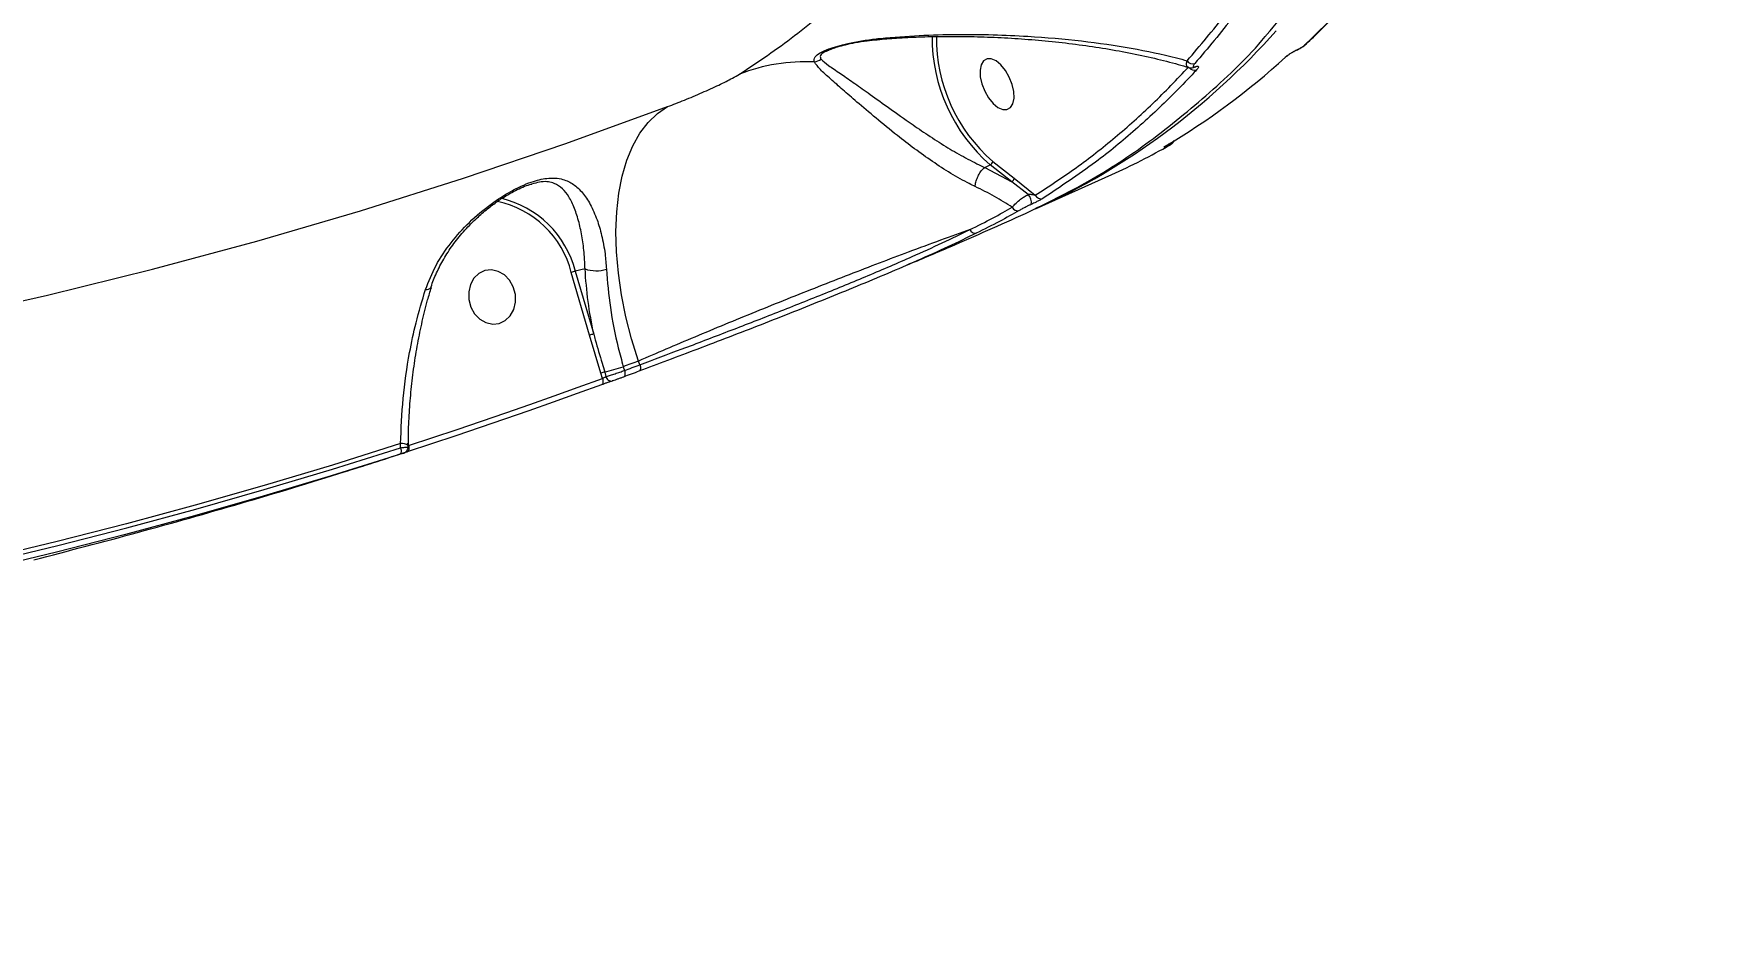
# Model space of a CAD drawing. Header units: millimetres. Extents: x -8422 to 28150, y -6982 to 5510.
# Drawn here: x 20995.6 to 21274.4, y 600.8 to 747.6 of the extents above; entities that cross this region are included whole.
import ezdxf

# ---------------------------------------------------------------- set-up
doc = ezdxf.new("R2010")
doc.units = ezdxf.units.MM
for name, color, linetype in [('DIKOM_ОБЪЕКТ', 7, 'Continuous'), ('DIKOM_РАЗМЕР_ЗОНА', 7, 'Continuous'), ('DIKOM_РАЗМЕР_ОБЪЕКТА', 7, 'Continuous')]:
    doc.layers.add(name, color=color, linetype=linetype)
doc.styles.add('style1', font='arial.ttf', dxfattribs={"width": 0.8})
doc.dimstyles.new('1-50', dxfattribs={"dimtxt": 300, "dimasz": 200, "dimexe": 100, "dimexo": 0, "dimgap": 100, "dimtad": 1, "dimdec": 0, "dimtxsty": 'style1', "dimcen": 0, "dimclrd": 7, "dimclre": 7, "dimadec": 1, "dimazin": 2, "dimtfac": 1, "dimtdec": 0, "dimtmove": 1, "dimatfit": 3, "dimfxl": 0, "dimlwd": 25, "dimlwe": 18, "dimarcsym": 0})

# ---------------------------------------------------------------- blocks, each defined once
blk = doc.blocks.new('*D15')
at = {"layer": 'Defpoints', "color": 0, "transparency": 16777216}
for p in [(19380.28, 3651.45), (27070.13, 3651.45), (15204.41, -3115.19)]:
    blk.add_point(p, dxfattribs=at)
at = {"layer": 'DIKOM_РАЗМЕР_ОБЪЕКТА', "color": 7, "lineweight": 18, "transparency": 16777216}
for p, q in [((19380.28, 3651.45), (27170.13, 3651.45)), ((15204.41, -3115.19), (27170.13, -3115.19))]:
    blk.add_line(p, q, dxfattribs=at)
at = {"layer": 'DIKOM_РАЗМЕР_ОБЪЕКТА', "color": 7, "lineweight": 25, "transparency": 16777216}
blk.add_line((27070.13, -2915.19), (27070.13, 3451.45), dxfattribs=at)
at = {"layer": 'DIKOM_РАЗМЕР_ОБЪЕКТА', "color": 7, "transparency": 16777216}
for points in [[(27036.8, 3451.45), (27103.47, 3451.45), (27070.13, 3651.45)], [(27036.8, -2915.19), (27103.47, -2915.19), (27070.13, -3115.19)]]:
    blk.add_solid(points, dxfattribs=at)
at = {"layer": 'DIKOM_РАЗМЕР_ОБЪЕКТА', "color": 0, "transparency": 16777216, "insert": (26816.96, -135.25), "char_height": 300, "attachment_point": 5, "rotation": 90, "style": 'style1'}
blk.add_mtext('6750', dxfattribs=at)
blk = doc.blocks.new('*D16')
at = {"layer": 'Defpoints', "color": 0, "transparency": 16777216}
for p in [(12490, 1387.95), (23986.61, 1004.03), (12490, -5796.5)]:
    blk.add_point(p, dxfattribs=at)
at = {"layer": 'DIKOM_РАЗМЕР_ОБЪЕКТА', "color": 7, "lineweight": 18, "transparency": 16777216}
for p, q in [((12490, 1387.95), (12490, -5896.5)), ((23986.61, 1004.03), (23986.61, -5896.5))]:
    blk.add_line(p, q, dxfattribs=at)
at = {"layer": 'DIKOM_РАЗМЕР_ОБЪЕКТА', "color": 7, "lineweight": 25, "transparency": 16777216}
blk.add_line((23786.61, -5796.5), (12690, -5796.5), dxfattribs=at)
at = {"layer": 'DIKOM_РАЗМЕР_ОБЪЕКТА', "color": 7, "transparency": 16777216}
for points in [[(12690, -5763.17), (12690, -5829.83), (12490, -5796.5)], [(23786.61, -5763.17), (23786.61, -5829.83), (23986.61, -5796.5)]]:
    blk.add_solid(points, dxfattribs=at)
at = {"layer": 'DIKOM_РАЗМЕР_ОБЪЕКТА', "color": 0, "transparency": 16777216, "insert": (18238.3, -5543.33), "char_height": 300, "attachment_point": 5, "style": 'style1'}
blk.add_mtext('11500', dxfattribs=at)
blk = doc.blocks.new('*D14')
at = {"layer": 'Defpoints', "color": 0, "transparency": 16777216}
for p in [(20684.73, 5148.63), (28049.7, 5148.63), (14575.76, -5055.5)]:
    blk.add_point(p, dxfattribs=at)
at = {"layer": 'DIKOM_РАЗМЕР_ЗОНА', "color": 7, "lineweight": 18, "transparency": 16777216}
for p, q in [((20684.73, 5148.63), (28149.7, 5148.63)), ((14575.76, -5055.5), (28149.7, -5055.5))]:
    blk.add_line(p, q, dxfattribs=at)
at = {"layer": 'DIKOM_РАЗМЕР_ЗОНА', "color": 7, "lineweight": 25, "transparency": 16777216}
blk.add_line((28049.7, -4855.5), (28049.7, 4948.63), dxfattribs=at)
at = {"layer": 'DIKOM_РАЗМЕР_ЗОНА', "color": 7, "transparency": 16777216}
for points in [[(28016.36, 4948.63), (28083.03, 4948.63), (28049.7, 5148.63)], [(28016.36, -4855.5), (28083.03, -4855.5), (28049.7, -5055.5)]]:
    blk.add_solid(points, dxfattribs=at)
at = {"layer": 'DIKOM_РАЗМЕР_ЗОНА', "color": 0, "transparency": 16777216, "insert": (27796.52, -63.59), "char_height": 300, "attachment_point": 5, "rotation": 90, "style": 'style1'}
blk.add_mtext('10200', dxfattribs=at)
blk = doc.blocks.new('*D13')
at = {"layer": 'Defpoints', "color": 0, "transparency": 16777216}
for p in [(10490, 1785.06), (25983.09, 460.53), (10490, -6882.5)]:
    blk.add_point(p, dxfattribs=at)
at = {"layer": 'DIKOM_РАЗМЕР_ЗОНА', "color": 7, "lineweight": 18, "transparency": 16777216}
for p, q in [((10490, 1785.06), (10490, -6982.5)), ((25983.09, 460.53), (25983.09, -6982.5))]:
    blk.add_line(p, q, dxfattribs=at)
at = {"layer": 'DIKOM_РАЗМЕР_ЗОНА', "color": 7, "lineweight": 25, "transparency": 16777216}
blk.add_line((25783.09, -6882.5), (10690, -6882.5), dxfattribs=at)
at = {"layer": 'DIKOM_РАЗМЕР_ЗОНА', "color": 7, "transparency": 16777216}
for points in [[(10690, -6849.17), (10690, -6915.83), (10490, -6882.5)], [(25783.09, -6849.17), (25783.09, -6915.83), (25983.09, -6882.5)]]:
    blk.add_solid(points, dxfattribs=at)
at = {"layer": 'DIKOM_РАЗМЕР_ЗОНА', "color": 0, "transparency": 16777216, "insert": (18236.55, -6629.33), "char_height": 300, "attachment_point": 5, "style": 'style1'}
blk.add_mtext('15500', dxfattribs=at)

msp = doc.modelspace()

# ---------------------------------------------------------------- linework, layer by layer
at = {"layer": 'DIKOM_ОБЪЕКТ', "color": 7, "linetype": 'Continuous', "lineweight": 15}
for p, q in [((21126.36, 744.86), (21126.23, 744.81)), ((21203.48, 744.97), (21203.56, 745.01)), ((21182.24, 729.22), (21182.22, 729.21)), ((21152.08, 725.62), (21152.09, 725.62)), ((21152.09, 725.62), (21153, 726.03)), ((21152.09, 725.62), (21156.52, 723.26)), ((21156.52, 723.26), (21153, 726.03)), ((21153.41, 726.61), (21156.93, 723.83)), ((21077.88, 722.96), (21077.52, 722.88)), ((21159.23, 721.17), (21156.52, 723.26)), ((21156.93, 723.83), (21160.41, 721.06)), ((21160.46, 718.78), (21173, 724.43)), ((21087.07, 698.02), (21084.06, 708.34)), ((21086.32, 708.92), (21084.72, 708.53)), ((21084.72, 708.53), (21087.74, 698.21)), ((21088.93, 691.79), (21087.07, 698.02)), ((21089.18, 690.93), (21088.93, 691.79)), ((21089.55, 691.96), (21089.76, 691.22)), ((21092.61, 692.85), (21092.8, 692.21)), ((21095.36, 693.17), (21095.12, 693.78)), ((21057.07, 680.21), (21057.32, 680.29)), ((21055.98, 679.5), (21055.98, 680.19)), ((21057.21, 679.85), (21057.26, 679.9)), ((21057.21, 679.88), (21057.21, 679.89)), ((21057.21, 679.6), (21057.21, 679.88))]:
    msp.add_line(p, q, dxfattribs=at)
at = {"layer": 'DIKOM_ОБЪЕКТ', "color": 7, "linetype": 'Continuous', "lineweight": 15, "flags": 128}
for points in [[(21203.41, 744.92), (21203.43, 744.93), (21203.48, 744.97)], [(21203.49, 744.96), (21203.51, 744.97), (21203.56, 745.01)], [(21204.97, 745.91), (21204.91, 745.86), (21204.77, 745.78)], [(21152.46, 743.48), (21151.89, 743.15), (21151.49, 742.51), (21151.31, 741.61), (21151.35, 740.52), (21151.62, 739.34), (21152.08, 738.15), (21152.71, 737.05), (21153.46, 736.14), (21154.26, 735.49), (21155.04, 735.14), (21155.75, 735.13), (21156.33, 735.46), (21156.73, 736.1), (21156.91, 737), (21156.87, 738.09), (21156.6, 739.27), (21156.13, 740.46), (21155.5, 741.56), (21154.76, 742.47), (21153.96, 743.12), (21153.17, 743.47), (21152.46, 743.48)], [(21201.77, 743.9), (21201.72, 743.85), (21201.58, 743.77)], [(20980.52, 700.69), (20997.86, 704.6), (21015.12, 708.87), (21032.29, 713.51), (21049.35, 718.5), (21066.32, 723.85), (21083.17, 729.56), (21099.91, 735.62)], [(21095.12, 693.78), (21093.98, 697.41), (21093.05, 701.06), (21092.32, 704.68), (21091.8, 708.25), (21091.49, 711.74), (21091.4, 715.1), (21091.53, 718.32), (21091.88, 721.37), (21092.45, 724.2), (21093.22, 726.81), (21094.19, 729.16), (21095.36, 731.23), (21096.71, 733.01), (21098.23, 734.47), (21099.91, 735.62)], [(21067.2, 703.9), (21067.53, 702.66), (21068.15, 701.56), (21069, 700.68), (21070.02, 700.1), (21071.12, 699.85), (21072.2, 699.97), (21073.2, 700.44), (21074.01, 701.22), (21074.59, 702.25), (21074.87, 703.45), (21074.85, 704.72), (21074.51, 705.96), (21073.89, 707.06), (21073.04, 707.94), (21072.02, 708.52), (21070.93, 708.77), (21069.84, 708.65), (21068.85, 708.18), (21068.03, 707.4), (21067.46, 706.37), (21067.17, 705.17), (21067.2, 703.9)], [(21095.12, 693.78), (21094.8, 693.66), (21094.49, 693.55), (21094.18, 693.43), (21093.86, 693.31), (21093.55, 693.2), (21093.24, 693.08), (21092.93, 692.96), (21092.61, 692.85)], [(21092.8, 692.21), (21092.85, 692.03), (21092.88, 691.85), (21092.89, 691.68), (21092.88, 691.52), (21092.84, 691.39), (21092.79, 691.28), (21092.72, 691.2), (21092.63, 691.15)], [(21095.19, 692.1), (21094.87, 691.98), (21094.55, 691.86), (21094.23, 691.74), (21093.91, 691.62), (21093.59, 691.5), (21093.27, 691.38), (21092.95, 691.27), (21092.63, 691.15)], [(21092.8, 692.21), (21093.12, 692.33), (21093.44, 692.45), (21093.76, 692.57), (21094.08, 692.69), (21094.4, 692.81), (21094.72, 692.93), (21095.04, 693.05), (21095.36, 693.17)], [(21095.36, 693.17), (21095.41, 692.98), (21095.44, 692.8), (21095.45, 692.63), (21095.44, 692.48), (21095.4, 692.34), (21095.35, 692.23), (21095.28, 692.15), (21095.19, 692.1)], [(21089.01, 689.86), (21085.04, 688.42), (21081.06, 686.99), (21077.07, 685.58), (21073.08, 684.19), (21069.08, 682.82), (21065.08, 681.47), (21061.07, 680.14), (21057.06, 678.82)], [(21057.26, 679.9), (21061.27, 681.21), (21065.27, 682.54), (21069.27, 683.89), (21073.27, 685.26), (21077.26, 686.65), (21081.24, 688.06), (21085.21, 689.49), (21089.18, 690.93)], [(21089.18, 690.93), (21089.23, 690.75), (21089.26, 690.57), (21089.27, 690.4), (21089.26, 690.24), (21089.23, 690.1), (21089.17, 689.99), (21089.1, 689.91), (21089.01, 689.86)], [(21055.78, 678.42), (21044.57, 674.91), (21033.33, 671.54), (21022.04, 668.33), (21010.71, 665.27), (20999.34, 662.36), (20987.93, 659.61), (20976.48, 657), (20965, 654.55)], [(21055.98, 680.19), (21044.76, 676.67), (21033.5, 673.3), (21022.19, 670.08), (21010.85, 667.02), (20999.47, 664.11), (20988.04, 661.35), (20976.58, 658.74), (20965.09, 656.28)], [(20965.28, 655.65), (20976.75, 658.1), (20988.18, 660.7), (20999.58, 663.45), (21010.94, 666.36), (21022.26, 669.42), (21033.54, 672.63), (21044.78, 675.99), (21055.98, 679.5)], [(21055.98, 679.5), (21056.02, 679.31), (21056.05, 679.13), (21056.05, 678.96), (21056.04, 678.8), (21056, 678.66), (21055.94, 678.55), (21055.87, 678.47), (21055.78, 678.42)], [(21057.26, 679.9), (21057.3, 679.72), (21057.33, 679.53), (21057.33, 679.36), (21057.32, 679.2), (21057.28, 679.06), (21057.22, 678.95), (21057.15, 678.87), (21057.06, 678.82)]]:
    msp.add_lwpolyline(points, dxfattribs=at)
at = {"layer": 'DIKOM_ОБЪЕКТ', "color": 7, "linetype": 'Continuous', "lineweight": 15}
for centre, radius, start, end in [((21101.28, 853.99), 149.74, 313.7243, 332.9447), ((21171.23, 747.02), 27.81, 179.6157, 229.0256), ((21171.05, 746.94), 26.92, 179.4792, 229.0537), ((21111, 826.95), 118.94, 294.5725, 318.4699), ((21122.82, 711.92), 31.09, 87.7329, 110.8864), ((21123.72, 745.55), 2.59, 277.3258, 303.7052), ((21121.75, 830.9), 118.17, 300.5224, 312.4926), ((21186.31, 743.71), 1.06, 211.0385, 288.9406), ((21186.6, 742.65), 1.05, 217.1256, 289.121), ((21186.49, 742.53), 0.461, 289.5311, 312.5588), ((21126.83, 826.87), 112.36, 294.2617, 299.7293), ((21181.98, 729.55), 0.414, 305.0447, 348.756), ((21182, 729.56), 0.416, 305.1545, 349.1884), ((21152.68, 726.69), 0.731, 295.6031, 353.3069), ((21156.2, 723.92), 0.731, 295.6027, 353.323), ((21068.61, 704.44), 15.93, 14.1448, 78.1203), ((21068.75, 704.48), 16.48, 14.1971, 76.9682), ((21158.09, 719.93), 1.68, 346.1895, 47.3168), ((21161.31, 721.44), 0.978, 202.8245, 288.6512), ((21157.49, 719.45), 0.955, 203.4767, 286.8764), ((21150.53, 715.68), 0.905, 198.0504, 278.9132), ((21088.63, 693.6), 15.43, 104.6803, 107.2337), ((21088.14, 714.14), 5.52, 250.737, 287.9048), ((21060.23, 706.49), 0.963, 260.5534, 322.3934), ((21091.61, 683.4), 15.31, 104.6706, 107.2434), ((21093.9, 675.7), 16.84, 104.9945, 107.1654), ((21067.73, 773.4), 84.31, 284.9948, 287.1631), ((21090.65, 691.39), 0.899, 190.7887, 281.0107), ((21056.14, 678.16), 2.04, 58.3155, 94.5151)]:
    msp.add_arc(centre, radius, start, end, dxfattribs=at)
for points, knots in [([(21198.53, 747.48), (21201.31, 750.74), (21206.89, 757.26), (21214.4, 768.44), (21221.28, 780.57), (21227.48, 793.83), (21232.98, 808.19), (21237.73, 823.64), (21241.62, 839.83), (21244.67, 856.7), (21246.9, 874.15), (21248.35, 892.48), (21248.97, 911.64), (21248.75, 931.61), (21247.7, 951.69), (21245.88, 971.78), (21243.36, 991.81), (21240.08, 1012.32), (21236.02, 1033.28), (21231.18, 1054.63), (21225.58, 1076.2), (21219.23, 1097.91), (21212.14, 1119.7), (21204.29, 1141.65), (21195.67, 1163.68), (21186.28, 1185.71), (21176.35, 1207.27), (21165.9, 1228.28), (21155.01, 1248.7), (21143.49, 1268.86), (21131.35, 1288.69), (21118.63, 1308.08), (21106.4, 1325.55), (21098.3, 1336.27), (21094.72, 1341.01)], [0, 0, 0, 0, 0.03105, 0.062272, 0.093518, 0.12474, 0.156869, 0.189024, 0.221153, 0.252375, 0.283621, 0.314844, 0.346973, 0.379128, 0.411257, 0.441355, 0.471474, 0.501572, 0.53248, 0.56341, 0.594318, 0.62554, 0.656786, 0.688008, 0.720137, 0.752293, 0.784422, 0.815644, 0.84689, 0.878112, 0.910241, 0.942397, 0.974526, 1, 1, 1, 1]), ([(21111.74, 740.96), (21114.8, 743), (21120.92, 747.07), (21129.42, 754.48), (21137.45, 762.91), (21144.93, 772.46), (21151.82, 783.09), (21157.98, 794.59), (21163.39, 806.89), (21168.07, 819.91), (21172.09, 833.87), (21175.42, 848.75), (21178.02, 864.53), (21179.83, 880.87), (21180.88, 897.68), (21181.18, 914.91), (21180.74, 932.82), (21179.53, 951.37), (21177.53, 970.52), (21174.8, 989.87), (21171.34, 1009.32), (21167.21, 1028.83), (21162.34, 1048.68), (21156.7, 1068.83), (21150.31, 1089.22), (21143.3, 1109.4), (21135.7, 1129.33), (21127.57, 1148.93), (21118.77, 1168.51), (21109.31, 1188.01), (21099.2, 1207.34), (21089.4, 1224.78), (21080.09, 1240.4), (21074.24, 1249.59), (21071.31, 1254.19)], [0, 0, 0, 0, 0.031178, 0.062381, 0.093559, 0.125644, 0.157755, 0.18984, 0.22102, 0.252224, 0.283405, 0.31549, 0.347601, 0.379686, 0.410889, 0.442116, 0.473319, 0.505426, 0.537559, 0.569665, 0.60092, 0.632198, 0.663452, 0.69561, 0.727794, 0.759952, 0.791284, 0.822641, 0.853973, 0.886209, 0.918471, 0.950707, 0.975331, 1, 1, 1, 1]), ([(21204.97, 745.91), (21205.76, 746.66), (21208.06, 748.85), (21211.74, 752.67), (21215.96, 757.46), (21220.02, 762.52), (21223.9, 767.84), (21227.62, 773.41), (21231.11, 779.14), (21233.52, 783.45), (21234.75, 785.8), (21234.96, 786.18)], [0, 0, 0, 0, 0.068854, 0.199271, 0.329717, 0.4602, 0.590722, 0.721279, 0.851868, 0.975646, 1, 1, 1, 1]), ([(21185.4, 743.16), (21187.53, 745.66), (21191.78, 750.67), (21197.67, 758.99), (21203.22, 767.85), (21206.57, 774.28), (21208.25, 777.5)], [0, 0, 0, 0, 0.249097, 0.498194, 0.749097, 1, 1, 1, 1]), ([(21209.56, 777.12), (21207.89, 773.92), (21204.55, 767.52), (21199, 758.65), (21193.09, 750.28), (21188.8, 745.23), (21186.66, 742.7)], [0, 0, 0, 0, 0.249097, 0.498194, 0.749097, 1, 1, 1, 1]), ([(21134.22, 746.77), (21134.46, 746.79), (21136.85, 747.03), (21141.35, 747.35), (21147.54, 747.53), (21153.49, 747.47), (21160.4, 747.16), (21168.12, 746.49), (21176.29, 745.29), (21181.92, 744.1), (21184.81, 743.32), (21185.4, 743.16)], [0, 0, 0, 0, 0.011519, 0.116998, 0.222979, 0.329241, 0.435102, 0.608326, 0.782004, 0.955283, 1, 1, 1, 1]), ([(21134.42, 746.64), (21135.48, 746.73), (21137.78, 746.93), (21141.36, 747.1), (21145.26, 747.18), (21149.4, 747.16), (21153.74, 747.04), (21158.2, 746.78), (21162.67, 746.4), (21167.12, 745.89), (21171.52, 745.25), (21175.86, 744.48), (21180.01, 743.58), (21183.31, 742.76), (21185.1, 742.21), (21185.68, 742.03)], [0, 0, 0, 0, 0.051674, 0.113115, 0.179077, 0.250596, 0.329505, 0.411766, 0.496703, 0.584419, 0.674597, 0.767486, 0.862465, 0.955412, 1, 1, 1, 1]), ([(21158.79, 718.06), (21162.25, 719.73), (21169.32, 723.15), (21179.43, 729.8), (21189.12, 737.82), (21195.51, 743.8), (21198.43, 747.37), (21198.53, 747.48)], [0, 0, 0, 0, 0.236616, 0.483385, 0.737324, 0.991468, 1, 1, 1, 1]), ([(21124.05, 742.98), (21124.01, 743.25), (21123.95, 743.71), (21124.91, 744.46), (21126.29, 745.07), (21127.89, 745.59), (21130.42, 746.25), (21132.62, 746.55), (21134.22, 746.77)], [0, 0, 0, 0, 0.191457, 0.331244, 0.470483, 0.582375, 0.696924, 1, 1, 1, 1]), ([(21126.23, 744.81), (21126.07, 744.74), (21125.44, 744.48), (21124.88, 743.95), (21125.06, 743.6), (21125.16, 743.4)], [0, 0, 0, 0, 0.127612, 0.488457, 1, 1, 1, 1]), ([(21126.22, 744.83), (21126.26, 744.85), (21126.43, 744.94), (21127.03, 745.17), (21127.94, 745.48), (21129.21, 745.82), (21130.85, 746.17), (21132.61, 746.45), (21133.85, 746.57), (21134.41, 746.62)], [0, 0, 0, 0, 0.029995, 0.142805, 0.259815, 0.426011, 0.609763, 0.820536, 1, 1, 1, 1]), ([(21134.22, 746.77), (21134.23, 746.75), (21134.3, 746.66), (21134.37, 746.65), (21134.42, 746.64)], [0, 0, 0, 0, 0.143692, 1, 1, 1, 1]), ([(21201.58, 743.77), (21201.59, 743.78), (21201.69, 743.87), (21201.93, 744.06), (21202.33, 744.33), (21202.73, 744.58), (21203.12, 744.8), (21203.36, 744.91), (21203.48, 744.97)], [0, 0, 0, 0, 0.039242, 0.287224, 0.495197, 0.670993, 0.835314, 1, 1, 1, 1]), ([(21201.77, 743.9), (21201.78, 743.9), (21201.82, 743.94), (21202, 744.09), (21202.32, 744.31), (21202.72, 744.56), (21203.07, 744.76), (21203.32, 744.88), (21203.42, 744.93), (21203.45, 744.94)], [0, 0, 0, 0, 0.045566, 0.222235, 0.454549, 0.652473, 0.811558, 0.943337, 1, 1, 1, 1]), ([(21203.49, 744.96), (21203.5, 744.96), (21203.63, 745.02), (21203.92, 745.17), (21204.3, 745.4), (21204.68, 745.65), (21204.86, 745.82), (21204.96, 745.91)], [0, 0, 0, 0, 0.026322, 0.24918, 0.475074, 0.719048, 1, 1, 1, 1]), ([(21203.56, 745.01), (21203.64, 745.04), (21203.79, 745.12), (21204.05, 745.26), (21204.3, 745.42), (21204.55, 745.59), (21204.7, 745.71), (21204.76, 745.77), (21204.77, 745.78)], [0, 0, 0, 0, 0.167327, 0.334464, 0.509158, 0.713072, 0.95773, 1, 1, 1, 1]), ([(21150.51, 722.47), (21150.19, 722.63), (21148.88, 723.26), (21146.51, 724.6), (21143.47, 726.57), (21140.51, 728.69), (21137.36, 731.12), (21134.13, 733.75), (21131.15, 736.3), (21128.69, 738.42), (21126.66, 740.23), (21124.89, 741.76), (21124.33, 742.58), (21124.05, 742.98)], [0, 0, 0, 0, 0.027597, 0.112182, 0.196824, 0.280739, 0.364706, 0.478248, 0.591909, 0.688653, 0.785421, 0.89286, 1, 1, 1, 1]), ([(21125.16, 743.4), (21125.53, 743.07), (21126.28, 742.42), (21128.2, 741.16), (21130.4, 739.64), (21132.95, 737.83), (21136, 735.63), (21139.23, 733.33), (21142.38, 731.17), (21145.26, 729.3), (21148.22, 727.53), (21150.52, 726.37), (21151.77, 725.74), (21152.08, 725.62), (21152.08, 725.62)], [0, 0, 0, 0, 0.105857, 0.215334, 0.312785, 0.412025, 0.524813, 0.641345, 0.723703, 0.808208, 0.889371, 0.97349, 0.999987, 1, 1, 1, 1]), ([(21160.41, 721.06), (21162.66, 722.53), (21167.17, 725.46), (21173.6, 730.52), (21179.81, 736.02), (21183.71, 740.11), (21185.66, 742.16)], [0, 0, 0, 0, 0.249314, 0.498628, 0.749314, 1, 1, 1, 1]), ([(21186.94, 741.66), (21186.69, 741.39), (21185.45, 740.05), (21182.17, 736.66), (21176.93, 731.76), (21169.8, 725.9), (21164.55, 722.44), (21161.62, 720.51)], [0, 0, 0, 0, 0.032166, 0.160835, 0.418396, 0.675957, 1, 1, 1, 1]), ([(21185.68, 742.04), (21185.63, 742.05), (21185.45, 742.08), (21185.29, 742.35), (21185.27, 742.75), (21185.38, 743.08), (21185.4, 743.16)], [0, 0, 0, 0, 0.101279, 0.407327, 0.849678, 1, 1, 1, 1]), ([(21185.67, 742.02), (21185.69, 742.02), (21185.82, 741.96), (21186.08, 741.97), (21186.39, 742), (21186.61, 742.1), (21186.72, 742.14)], [0, 0, 0, 0, 0.049555, 0.350374, 0.709179, 1, 1, 1, 1]), ([(21186.66, 742.7), (21186.53, 742.54), (21186.35, 742.31), (21186.38, 742.14), (21186.51, 742.11), (21186.67, 742.15), (21186.78, 742.18), (21186.8, 742.19)], [0, 0, 0, 0, 0.445613, 0.662337, 0.836479, 0.965735, 1, 1, 1, 1]), ([(21186.64, 742.09), (21186.65, 742.1), (21186.69, 742.11), (21186.69, 742.11), (21186.69, 742.11)], [0, 0, 0, 0, 0.250134, 1, 1, 1, 1]), ([(21186.8, 742.19), (21186.82, 742.2), (21186.93, 742.24), (21187.1, 742.27), (21187.24, 742.24), (21187.27, 742.07), (21187.07, 741.82), (21186.94, 741.66)], [0, 0, 0, 0, 0.034927, 0.162034, 0.336275, 0.559165, 1, 1, 1, 1]), ([(21099.91, 735.62), (21100.82, 735.96), (21102.61, 736.65), (21105.59, 737.91), (21108.36, 739.17), (21110.49, 740.23), (21111.37, 740.75), (21111.74, 740.96)], [0, 0, 0, 0, 0.218018, 0.433238, 0.643792, 0.851438, 1, 1, 1, 1]), ([(21182.22, 729.21), (21182.16, 729.19), (21181.97, 729.1), (21181.72, 729), (21181.55, 728.94), (21181.55, 728.97), (21181.7, 729.06), (21181.77, 729.11)], [0, 0, 0, 0, 0.09313, 0.303887, 0.53022, 0.765181, 1, 1, 1, 1]), ([(21181.75, 729.09), (21181.76, 729.09), (21181.76, 729.09), (21181.82, 729.13), (21181.91, 729.18), (21181.97, 729.22)], [0, 0, 0, 0, 0.172959, 0.514223, 1, 1, 1, 1]), ([(21182.55, 729.3), (21182.6, 729.33), (21182.69, 729.39), (21182.69, 729.41), (21182.58, 729.37), (21182.41, 729.3), (21182.28, 729.24), (21182.24, 729.22)], [0, 0, 0, 0, 0.233643, 0.467307, 0.695542, 0.90868, 1, 1, 1, 1]), ([(21182.6, 729.33), (21182.63, 729.34), (21182.72, 729.4), (21182.83, 729.46), (21183.03, 729.65), (21183.16, 729.84), (21183.2, 729.99), (21183.21, 730.07)], [0, 0, 0, 0, 0.095196, 0.441207, 0.60876, 0.806574, 1, 1, 1, 1]), ([(21150.51, 722.47), (21150.51, 722.51), (21150.52, 722.62), (21150.56, 722.98), (21150.72, 723.58), (21151.07, 724.36), (21151.53, 725.1), (21151.89, 725.44), (21152.08, 725.62)], [0, 0, 0, 0, 0.034318, 0.106112, 0.322081, 0.538032, 0.754005, 1, 1, 1, 1]), ([(21060.08, 705.54), (21060.6, 706.87), (21061.67, 709.58), (21064.18, 713.27), (21067.24, 716.67), (21070.6, 719.5), (21073.58, 721.42), (21075.82, 722.57), (21077.88, 723.4), (21079.81, 723.86), (21081.46, 723.9), (21082.97, 723.63), (21084.47, 722.89), (21085.94, 721.51), (21087.22, 719.58), (21088.28, 717.21), (21089.09, 714.47), (21089.62, 711.71), (21089.77, 709.73), (21089.84, 708.88)], [0, 0, 0, 0, 0.074758, 0.15191, 0.22739, 0.305176, 0.36885, 0.401039, 0.43433, 0.490458, 0.527802, 0.566084, 0.630102, 0.695766, 0.763729, 0.833224, 0.892827, 0.954061, 1, 1, 1, 1]), ([(21060.99, 705.91), (21061, 705.93), (21061.2, 706.73), (21061.87, 708.3), (21063.03, 710.6), (21064.52, 712.86), (21066.28, 715.06), (21068.16, 716.99), (21069.99, 718.61), (21071.65, 719.88), (21073.17, 720.88), (21074.55, 721.68), (21075.79, 722.28), (21076.8, 722.69), (21077.34, 722.83), (21077.54, 722.88)], [0, 0, 0, 0, 0.003204, 0.105566, 0.211901, 0.322113, 0.435537, 0.551677, 0.64225, 0.722387, 0.794945, 0.854207, 0.90984, 0.968044, 1, 1, 1, 1]), ([(21086.32, 708.92), (21086.29, 709.72), (21086.21, 711.55), (21085.87, 714.13), (21085.33, 716.69), (21084.61, 718.97), (21083.71, 720.81), (21082.64, 722.18), (21081.52, 722.95), (21080.3, 723.25), (21079.26, 723.33), (21078.3, 723.07), (21077.88, 722.96)], [0, 0, 0, 0, 0.085532, 0.19769, 0.312801, 0.441004, 0.571831, 0.690473, 0.811529, 0.877779, 0.945607, 1, 1, 1, 1]), ([(21156.61, 719.07), (21155.66, 719.67), (21153.75, 720.89), (21151.59, 721.94), (21150.51, 722.47)], [0, 0, 0, 0, 0.497862, 1, 1, 1, 1]), ([(21156.61, 719.07), (21156.8, 719.29), (21157.15, 719.7), (21157.9, 720.32), (21158.6, 720.82), (21159.02, 721.05), (21159.23, 721.17)], [0, 0, 0, 0, 0.331205, 0.607779, 0.798292, 1, 1, 1, 1]), ([(21159.72, 719.53), (21159.58, 719.46), (21159.3, 719.34), (21158.81, 719.09), (21158.24, 718.8), (21157.94, 718.63), (21157.77, 718.53)], [0, 0, 0, 0, 0.18491, 0.368604, 0.650102, 1, 1, 1, 1]), ([(21159.23, 721.17), (21159.27, 721.17), (21159.33, 721.19), (21159.47, 721.2), (21159.68, 721.19), (21160, 721.16), (21160.25, 721.11), (21160.39, 721.07), (21160.41, 721.06)], [0, 0, 0, 0, 0.072614, 0.122828, 0.278972, 0.549034, 0.92473, 1, 1, 1, 1]), ([(21161.62, 720.51), (21161.6, 720.5), (21161.45, 720.4), (21161.11, 720.21), (21160.6, 719.95), (21160.13, 719.71), (21159.86, 719.59), (21159.72, 719.53)], [0, 0, 0, 0, 0.063915, 0.388579, 0.645578, 0.822325, 1, 1, 1, 1]), ([(21139.19, 709.52), (21141.6, 710.53), (21148.18, 713.28), (21154.67, 716.21), (21158.79, 718.06)], [0, 0, 0, 0, 0.366719, 1, 1, 1, 1]), ([(21149.67, 715.39), (21150.95, 716.03), (21153.52, 717.32), (21155.58, 718.48), (21156.61, 719.07)], [0, 0, 0, 0, 0.496484, 1, 1, 1, 1]), ([(21157.77, 718.53), (21156.72, 717.94), (21154.62, 716.75), (21151.99, 715.44), (21150.67, 714.78)], [0, 0, 0, 0, 0.496492, 1, 1, 1, 1]), ([(21149.67, 715.39), (21148.08, 714.82), (21144.89, 713.68), (21139.82, 711.8), (21134.76, 709.89), (21129.79, 707.98), (21124.7, 705.99), (21119.55, 703.95), (21114.39, 701.87), (21109.3, 699.78), (21104.35, 697.72), (21099.57, 695.7), (21096.6, 694.42), (21095.12, 693.78)], [0, 0, 0, 0, 0.103376, 0.20675, 0.294607, 0.382736, 0.470591, 0.558748, 0.647179, 0.735337, 0.823466, 0.91187, 1, 1, 1, 1]), ([(21150.67, 714.78), (21149.16, 714.05), (21146.12, 712.58), (21141.18, 710.36), (21136.15, 708.19), (21131.11, 706.08), (21125.91, 703.96), (21120.61, 701.84), (21115.28, 699.75), (21110, 697.71), (21104.85, 695.74), (21099.85, 693.85), (21096.74, 692.68), (21095.19, 692.1)], [0, 0, 0, 0, 0.100969, 0.201935, 0.290338, 0.379022, 0.467424, 0.556114, 0.64509, 0.733781, 0.822424, 0.911353, 1, 1, 1, 1]), ([(21095.36, 693.17), (21097.63, 694.02), (21101.07, 695.3), (21106.02, 697.18), (21111.08, 699.12), (21116.29, 701.13), (21121.5, 703.19), (21126.67, 705.26), (21131.75, 707.34), (21136.6, 709.4), (21140.72, 711.2), (21145.21, 713.23), (21148.18, 714.67), (21149.67, 715.39)], [0, 0, 0, 0, 0.131218, 0.198784, 0.266351, 0.397567, 0.465156, 0.532745, 0.663478, 0.730814, 0.798152, 0.898244, 1, 1, 1, 1]), ([(21087.74, 698.21), (21087.4, 700.01), (21086.72, 703.63), (21086.45, 707.15), (21086.32, 708.92)], [0, 0, 0, 0, 0.495637, 1, 1, 1, 1]), ([(21089.84, 708.88), (21090.01, 706.79), (21090.36, 702.54), (21091.44, 697.1), (21092.33, 693.88), (21092.61, 692.85)], [0, 0, 0, 0, 0.398481, 0.808516, 1, 1, 1, 1]), ([(21055.98, 680.19), (21056.07, 682.66), (21056.26, 687.67), (21057.24, 694.35), (21058.51, 700.37), (21059.53, 703.73), (21060.08, 705.54)], [0, 0, 0, 0, 0.284862, 0.577751, 0.771568, 1, 1, 1, 1]), ([(21057.27, 679.89), (21057.26, 680.43), (21057.25, 682.22), (21057.4, 685.31), (21057.69, 689.12), (21058.15, 692.92), (21058.76, 696.67), (21059.52, 700.31), (21060.27, 703.39), (21060.83, 705.19), (21061.04, 705.87)], [0, 0, 0, 0, 0.060897, 0.202826, 0.345712, 0.489012, 0.631974, 0.773995, 0.914588, 1, 1, 1, 1]), ([(21087.74, 698.21), (21087.83, 697.89), (21088.27, 696.29), (21088.89, 694.21), (21089.41, 692.45), (21089.55, 691.96)], [0, 0, 0, 0, 0.153658, 0.768299, 1, 1, 1, 1]), ([(21089.76, 691.22), (21089.79, 691.23), (21090, 691.29), (21090.48, 691.44), (21091.25, 691.69), (21092.07, 691.97), (21092.56, 692.13), (21092.8, 692.21)], [0, 0, 0, 0, 0.0371, 0.277971, 0.518767, 0.759362, 1, 1, 1, 1]), ([(21090.82, 690.5), (21090.8, 690.5), (21090.68, 690.46), (21090.4, 690.36), (21089.93, 690.2), (21089.44, 690.02), (21089.15, 689.92), (21089.01, 689.86)], [0, 0, 0, 0, 0.037282, 0.278213, 0.519056, 0.759573, 1, 1, 1, 1]), ([(21089.18, 690.93), (21089.23, 690.96), (21089.32, 691), (21089.48, 691.08), (21089.63, 691.15), (21089.72, 691.2), (21089.76, 691.22), (21089.76, 691.22)], [0, 0, 0, 0, 0.24024, 0.481179, 0.722284, 0.962903, 1, 1, 1, 1]), ([(21092.63, 691.15), (21092.49, 691.09), (21092.2, 690.99), (21091.71, 690.81), (21091.24, 690.65), (21090.96, 690.55), (21090.84, 690.51), (21090.82, 690.5)], [0, 0, 0, 0, 0.240506, 0.481036, 0.721877, 0.962859, 1, 1, 1, 1]), ([(20995.63, 661.09), (21001.32, 662.57), (21012.73, 665.53), (21029.75, 670.37), (21044.31, 674.73), (21053.15, 677.6), (21056.36, 678.64)], [0, 0, 0, 0, 0.27908, 0.559345, 0.839611, 1, 1, 1, 1]), ([(21056.4, 678.62), (21056.36, 678.6), (21056.25, 678.57), (21056, 678.49), (21055.82, 678.43), (21055.78, 678.42)], [0, 0, 0, 0, 0.341494, 0.843042, 1, 1, 1, 1]), ([(21055.98, 679.5), (21056.05, 679.51), (21056.36, 679.56), (21056.8, 679.61), (21057.15, 679.64), (21057.18, 679.61), (21057.19, 679.6)], [0, 0, 0, 0, 0.100853, 0.424348, 0.734001, 1, 1, 1, 1]), ([(21056.53, 678.66), (21056.47, 678.64), (21056.35, 678.59), (21056.29, 678.58), (21056.37, 678.6), (21056.42, 678.62)], [0, 0, 0, 0, 0.298607, 0.649047, 1, 1, 1, 1]), ([(21056.39, 678.61), (21056.38, 678.61), (21056.37, 678.6), (21056.35, 678.6), (21056.34, 678.59), (21056.34, 678.59), (21056.33, 678.59), (21056.33, 678.59), (21056.34, 678.59)], [0, 0, 0, 0, 0.17024, 0.291908, 0.380512, 0.485345, 0.659695, 1, 1, 1, 1]), ([(21056.42, 678.62), (21056.46, 678.63), (21056.54, 678.66), (21056.51, 678.65), (21056.42, 678.62), (21056.4, 678.62)], [0, 0, 0, 0, 0.437198, 0.873769, 1, 1, 1, 1]), ([(21056.42, 678.62), (21056.43, 678.62), (21056.48, 678.64), (21056.51, 678.65), (21056.54, 678.66), (21056.57, 678.67), (21056.62, 678.69), (21056.77, 678.76), (21056.97, 678.93), (21057.14, 679.21), (21057.22, 679.46), (21057.2, 679.59), (21057.2, 679.6)], [0, 0, 0, 0, 0.03357, 0.200669, 0.260431, 0.284969, 0.310125, 0.378456, 0.568665, 0.766056, 0.972242, 1, 1, 1, 1]), ([(21057.06, 678.82), (21057, 678.81), (21056.79, 678.74), (21056.64, 678.69), (21056.53, 678.66)], [0, 0, 0, 0, 0.287888, 1, 1, 1, 1])]:
    msp.add_open_spline(points, degree=3, knots=knots, dxfattribs=at)

# ---------------------------------------------------------------- dimensions: what is measured, and where the dimension line sits
at = {"layer": 'DIKOM_РАЗМЕР_ЗОНА'}
dim = msp.add_linear_dim(base=(28049.7, 5148.63), p1=(14575.76, -5055.5), p2=(20684.73, 5148.63), angle=270, text='10200', dimstyle='1-50', override={"dimscale": 1, "dimtix": 0, "dimtofl": 1, "dimtmove": 1, "dimatfit": 3}, dxfattribs=at)
dim.commit()
dim.dimension.update_dxf_attribs({"geometry": '*D14', "text_midpoint": (28049.7, -63.59), "dimtype": 160})
dim = msp.add_linear_dim(base=(10490, -6882.5), p1=(25983.09, 460.53), p2=(10490, 1785.06), angle=180, text='15500', dimstyle='1-50', dxfattribs=at)
dim.commit()
dim.dimension.update_dxf_attribs({"geometry": '*D13', "text_midpoint": (18236.55, -6882.5), "dimtype": 160})
at = {"layer": 'DIKOM_РАЗМЕР_ОБЪЕКТА'}
dim = msp.add_linear_dim(base=(27070.13, 3651.45), p1=(15204.41, -3115.19), p2=(19380.28, 3651.45), angle=270, text='6750', dimstyle='1-50', override={"dimscale": 1, "dimtix": 0, "dimtofl": 1, "dimtmove": 1, "dimatfit": 3}, dxfattribs=at)
dim.commit()
dim.dimension.update_dxf_attribs({"geometry": '*D15', "text_midpoint": (27070.13, -135.25), "dimtype": 160})
dim = msp.add_linear_dim(base=(12490, -5796.5), p1=(23986.61, 1004.03), p2=(12490, 1387.95), angle=180, text='11500', dimstyle='1-50', dxfattribs=at)
dim.commit()
dim.dimension.update_dxf_attribs({"geometry": '*D16', "text_midpoint": (18238.3, -5796.5), "dimtype": 160})

doc.saveas('drawing.dxf')
